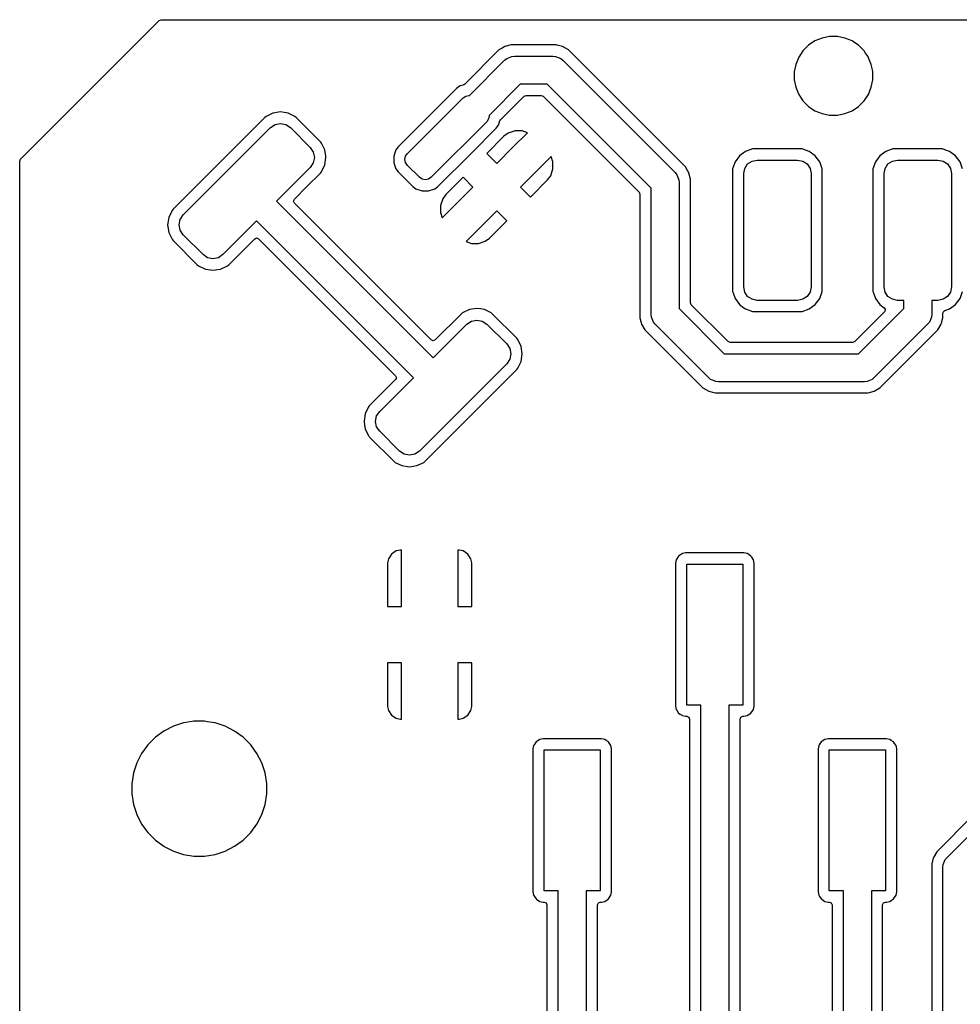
# Model space of a CAD drawing. Extents: x 187.8 to 222.7, y -115.5 to -55.
# Drawn here: x 187.75 to 204.51, y -72.59 to -55.05 of the extents above; entities that cross this region are included whole.
import ezdxf

# ---------------------------------------------------------------- set-up
doc = ezdxf.new("R2010")
doc.units = 0
doc.layers.add('BLACK', color=7, linetype='CONTINUOUS')

msp = doc.modelspace()

# ---------------------------------------------------------------- linework, layer by layer
at = {"layer": 'BLACK', "linetype": 'CONTINUOUS'}
for p, q in [((187.764352, -57.535648), (190.235648, -55.064352)), ((190.235648, -55.064352), (190.270296, -55.05)), ((190.270296, -55.05), (220.13655, -55.05)), ((201.918192, -55.429223), (201.80346, -55.505883)), ((202.04567, -55.37642), (201.918192, -55.429223)), ((202.045681, -55.376417), (202.04567, -55.37642)), ((202.181001, -55.3495), (202.045681, -55.376417)), ((202.181007, -55.3495), (202.181001, -55.3495)), ((202.318993, -55.3495), (202.181007, -55.3495)), ((202.318998, -55.3495), (202.318993, -55.3495)), ((202.454318, -55.376417), (202.318998, -55.3495)), ((202.454329, -55.37642), (202.454318, -55.376417)), ((202.581807, -55.429223), (202.454329, -55.37642)), ((202.581808, -55.429223), (202.581807, -55.429223)), ((202.581811, -55.429225), (202.581808, -55.429223)), ((202.628074, -55.460137), (202.581811, -55.429225)), ((196.289501, -55.589512), (195.680214, -56.198798)), ((196.289502, -55.589511), (196.289501, -55.589512)), ((196.348813, -55.555268), (196.289502, -55.589511)), ((196.392229, -55.530202), (196.348813, -55.555268)), ((196.392235, -55.530199), (196.392229, -55.530202)), ((196.506805, -55.4995), (196.392235, -55.530199)), ((196.506808, -55.4995), (196.506805, -55.4995)), ((197.309309, -55.4995), (196.506808, -55.4995)), ((197.309311, -55.4995), (197.309309, -55.4995)), ((197.342771, -55.508466), (197.309311, -55.4995)), ((197.399673, -55.523713), (197.342771, -55.508466)), ((197.423886, -55.5302), (197.399673, -55.523713)), ((197.423888, -55.530201), (197.423886, -55.5302)), ((197.526614, -55.589511), (197.423888, -55.530201)), ((197.918104, -55.981001), (197.526614, -55.589511)), ((201.705883, -55.60346), (201.629223, -55.718192)), ((201.80346, -55.505883), (201.705883, -55.60346)), ((202.696539, -55.505883), (202.628074, -55.460137)), ((202.794116, -55.60346), (202.696539, -55.505883)), ((202.822319, -55.64567), (202.794116, -55.60346)), ((195.76218, -56.400382), (196.38934, -55.773223)), ((196.38934, -55.773223), (196.427219, -55.742137)), ((196.427219, -55.742137), (196.427224, -55.742133)), ((196.427224, -55.742133), (196.517344, -55.704804)), ((196.517344, -55.704804), (196.566117, -55.7)), ((196.566117, -55.7), (197.25, -55.7)), ((197.25, -55.7), (197.298773, -55.704804)), ((197.298773, -55.704804), (197.388893, -55.742133)), ((197.388893, -55.742133), (197.388897, -55.742137)), ((197.388897, -55.742137), (197.426777, -55.773223)), ((197.426777, -55.773223), (199.426777, -57.773223)), ((201.629223, -55.718192), (201.57642, -55.84567)), ((202.870775, -55.718189), (202.822319, -55.64567)), ((202.875852, -55.730447), (202.870775, -55.718189)), ((202.923579, -55.84567), (202.875852, -55.730447)), ((201.576417, -55.845681), (201.5495, -55.981001)), ((201.57642, -55.84567), (201.576417, -55.845681)), ((202.923582, -55.845681), (202.923579, -55.84567)), ((202.943391, -55.945268), (202.923582, -55.845681)), ((202.950499, -55.981001), (202.943391, -55.945268)), ((199.610489, -57.673386), (197.918104, -55.981001)), ((201.5495, -55.981001), (201.5495, -56.118998)), ((201.5495, -56.118998), (201.576417, -56.254318)), ((202.92358, -56.254328), (202.9505, -56.118993)), ((202.9505, -55.981007), (202.950499, -55.981001)), ((202.9505, -56.118993), (202.9505, -55.981007)), ((195.530699, -56.277603), (194.49372, -57.314582)), ((195.530709, -56.277594), (195.530699, -56.277603)), ((195.585899, -56.236442), (195.530709, -56.277594)), ((195.661477, -56.210495), (195.585899, -56.236442)), ((195.680214, -56.198798), (195.661477, -56.210495)), ((196.669671, -56.2), (196.115734, -56.753936)), ((197.146446, -56.2), (196.669671, -56.2)), ((199, -58.053554), (197.146446, -56.2)), ((201.576417, -56.254318), (201.57642, -56.254329)), ((201.57642, -56.254329), (201.625543, -56.372923)), ((202.870775, -56.381811), (202.92358, -56.254328)), ((194.65901, -57.432843), (195.64896, -56.442893)), ((195.64896, -56.442893), (195.697624, -56.410377)), ((195.697624, -56.410377), (195.755026, -56.398959)), ((195.755026, -56.398959), (195.76218, -56.400382)), ((196.317315, -56.835903), (196.738368, -56.414852)), ((196.738368, -56.414852), (196.773016, -56.4005)), ((196.773016, -56.4005), (197.043101, -56.4005)), ((197.043101, -56.4005), (197.077749, -56.414852)), ((197.077749, -56.414852), (198.785148, -58.122251)), ((201.625543, -56.372923), (201.629225, -56.381811)), ((201.629225, -56.381811), (201.660137, -56.428074)), ((201.660137, -56.428074), (201.705883, -56.496539)), ((202.794114, -56.496542), (202.870775, -56.381811)), ((201.705883, -56.496539), (201.80346, -56.594116)), ((201.80346, -56.594116), (201.838682, -56.61765)), ((201.838682, -56.61765), (201.918189, -56.670775)), ((202.581811, -56.670775), (202.696542, -56.594114)), ((202.696542, -56.594114), (202.794114, -56.496542)), ((192.116087, -56.793077), (190.483711, -58.425453)), ((192.139629, -56.773572), (192.116087, -56.793077)), ((192.261972, -56.714654), (192.139629, -56.773572)), ((192.261979, -56.714652), (192.261972, -56.714654)), ((192.396268, -56.694411), (192.261979, -56.714652)), ((192.396269, -56.694411), (192.396268, -56.694411)), ((192.463412, -56.704531), (192.396269, -56.694411)), ((192.530557, -56.714652), (192.463412, -56.704531)), ((192.530564, -56.714654), (192.530557, -56.714652)), ((192.652908, -56.773573), (192.530564, -56.714654)), ((192.652909, -56.773574), (192.652908, -56.773573)), ((192.652911, -56.773575), (192.652909, -56.773574)), ((192.676449, -56.793076), (192.652911, -56.773575)), ((192.67645, -56.793077), (192.676449, -56.793076)), ((193.106744, -57.223371), (192.67645, -56.793077)), ((196.10574, -56.818493), (196.073224, -56.867157)), ((196.117158, -56.761091), (196.10574, -56.818493)), ((196.115734, -56.753936), (196.117158, -56.761091)), ((201.918189, -56.670775), (202.045672, -56.72358)), ((202.045672, -56.72358), (202.045678, -56.723581)), ((202.045678, -56.723581), (202.045681, -56.723582)), ((202.045681, -56.723582), (202.181001, -56.750499)), ((202.181001, -56.750499), (202.181007, -56.7505)), ((202.181007, -56.7505), (202.318993, -56.7505)), ((202.318993, -56.7505), (202.454328, -56.72358)), ((202.454328, -56.72358), (202.581811, -56.670775)), ((190.663857, -58.528858), (192.219492, -56.973223)), ((192.219492, -56.973223), (192.300598, -56.91903)), ((192.300598, -56.91903), (192.396269, -56.899999)), ((192.396269, -56.899999), (192.49194, -56.91903)), ((192.49194, -56.91903), (192.573045, -56.973223)), ((192.573045, -56.973223), (192.926599, -57.326777)), ((196.073224, -56.867157), (195.083274, -57.857107)), ((195.79109, -57.432841), (196.238517, -56.985414)), ((196.238517, -56.985414), (196.279675, -56.930217)), ((196.279675, -56.930217), (196.30562, -56.854639)), ((196.30562, -56.854639), (196.317315, -56.835903)), ((196.37832, -57.127743), (196.073223, -57.432841)), ((196.378327, -57.127737), (196.37832, -57.127743)), ((196.455042, -57.071999), (196.378327, -57.127737)), ((196.455047, -57.071997), (196.455042, -57.071999)), ((196.575554, -57.032842), (196.455047, -57.071997)), ((196.532843, -57.326776), (196.796241, -57.063377)), ((196.702261, -57.032842), (196.575554, -57.032842)), ((196.796241, -57.063377), (196.702261, -57.032842)), ((192.926599, -57.326777), (192.980792, -57.407882)), ((193.126248, -57.246912), (193.106744, -57.223371)), ((193.126248, -57.246913), (193.126248, -57.246912)), ((193.185167, -57.369257), (193.126248, -57.246913)), ((194.493717, -57.314586), (194.452559, -57.369783)), ((194.493719, -57.314584), (194.493717, -57.314586)), ((194.49372, -57.314582), (194.493719, -57.314584)), ((196.25, -57.609619), (196.532843, -57.326776)), ((200.807178, -57.35229), (200.68184, -57.396149)), ((200.807187, -57.352289), (200.807178, -57.35229)), ((200.836922, -57.349501), (200.807187, -57.352289)), ((200.836924, -57.3495), (200.836922, -57.349501)), ((200.836934, -57.3495), (200.836924, -57.3495)), ((201.663066, -57.3495), (200.836934, -57.3495)), ((201.663076, -57.3495), (201.663066, -57.3495)), ((201.663077, -57.349501), (201.663076, -57.3495)), ((201.692812, -57.352289), (201.663077, -57.349501)), ((201.692821, -57.35229), (201.692812, -57.352289)), ((201.766002, -57.377898), (201.692821, -57.35229)), ((203.307178, -57.35229), (203.18184, -57.396149)), ((203.307187, -57.352289), (203.307178, -57.35229)), ((203.336922, -57.349501), (203.307187, -57.352289)), ((203.336924, -57.3495), (203.336922, -57.349501)), ((203.336934, -57.3495), (203.336924, -57.3495)), ((204.163066, -57.3495), (203.336934, -57.3495)), ((204.163076, -57.3495), (204.163066, -57.3495)), ((204.163077, -57.349501), (204.163076, -57.3495)), ((204.192812, -57.352289), (204.163077, -57.349501)), ((204.192821, -57.35229), (204.192812, -57.352289)), ((204.266002, -57.377898), (204.192821, -57.35229)), ((192.980792, -57.407882), (192.999823, -57.503553)), ((192.999823, -57.503553), (192.980792, -57.599224)), ((193.185167, -57.369261), (193.185167, -57.369257)), ((193.18517, -57.369266), (193.185167, -57.369261)), ((193.201924, -57.48042), (193.18517, -57.369266)), ((193.18517, -57.637841), (193.205411, -57.503553)), ((193.205411, -57.503553), (193.201924, -57.48042)), ((194.452559, -57.369783), (194.414577, -57.48042)), ((194.414577, -57.48042), (194.414577, -57.597397)), ((194.615076, -57.538909), (194.626494, -57.481507)), ((194.626494, -57.481507), (194.65901, -57.432843)), ((195.201531, -58.0224), (195.79109, -57.432841)), ((196.073223, -57.432841), (196.073223, -57.432842)), ((196.073223, -57.432842), (196.25, -57.609619)), ((197.220504, -57.487641), (196.95711, -57.751035)), ((197.251041, -57.581622), (197.220504, -57.487641)), ((200.575, -57.475), (200.496149, -57.58184)), ((200.68184, -57.396149), (200.575, -57.475)), ((201.818157, -57.396148), (201.766002, -57.377898)), ((201.818159, -57.396149), (201.818157, -57.396148)), ((201.924999, -57.475), (201.818159, -57.396149)), ((202.003851, -57.58184), (201.924999, -57.475)), ((203.075, -57.475), (202.996149, -57.58184)), ((203.18184, -57.396149), (203.075, -57.475)), ((204.318157, -57.396148), (204.266002, -57.377898)), ((204.318159, -57.396149), (204.318157, -57.396148)), ((204.424999, -57.475), (204.318159, -57.396149)), ((204.503851, -57.58184), (204.424999, -57.475)), ((187.75, -57.570296), (187.764352, -57.535648)), ((187.75, -58.705634), (187.75, -57.570296)), ((192.926599, -57.68033), (192.325558, -58.28137)), ((192.980792, -57.599224), (192.926599, -57.68033)), ((193.137445, -57.736943), (193.185167, -57.637849)), ((193.185167, -57.637849), (193.185168, -57.637844)), ((193.185168, -57.637844), (193.18517, -57.637841)), ((194.414577, -57.597397), (194.452559, -57.708035)), ((194.452559, -57.708035), (194.493717, -57.763231)), ((194.626494, -57.596311), (194.615076, -57.538909)), ((194.65901, -57.644975), (194.626494, -57.596311)), ((194.871142, -57.857107), (194.65901, -57.644975)), ((197.211886, -57.828834), (197.251041, -57.708328)), ((197.251041, -57.708328), (197.251041, -57.581622)), ((199.647184, -57.736943), (199.610489, -57.673386)), ((200.452289, -57.707187), (200.449501, -57.736922)), ((200.45229, -57.707178), (200.452289, -57.707187)), ((200.496149, -57.58184), (200.45229, -57.707178)), ((200.65, -57.79), (200.668269, -57.698156)), ((200.668269, -57.698156), (200.720294, -57.620294)), ((200.720294, -57.620294), (200.798156, -57.568269)), ((200.798156, -57.568269), (200.89, -57.55)), ((200.89, -57.55), (201.61, -57.55)), ((201.61, -57.55), (201.701844, -57.568269)), ((201.701844, -57.568269), (201.779706, -57.620294)), ((201.779706, -57.620294), (201.831731, -57.698156)), ((201.831731, -57.698156), (201.85, -57.79)), ((202.003852, -57.581843), (202.00385, -57.58184)), ((202.00385, -57.58184), (202.003851, -57.58184)), ((202.04771, -57.707181), (202.003852, -57.581843)), ((202.0505, -57.736934), (202.04771, -57.707181)), ((202.952289, -57.707187), (202.949501, -57.736922)), ((202.95229, -57.707178), (202.952289, -57.707187)), ((202.996149, -57.58184), (202.95229, -57.707178)), ((203.15, -57.79), (203.168269, -57.698156)), ((203.168269, -57.698156), (203.220294, -57.620294)), ((203.220294, -57.620294), (203.298156, -57.568269)), ((203.298156, -57.568269), (203.39, -57.55)), ((203.39, -57.55), (204.11, -57.55)), ((204.11, -57.55), (204.201844, -57.568269)), ((204.201844, -57.568269), (204.279706, -57.620294)), ((204.279706, -57.620294), (204.331731, -57.698156)), ((204.331731, -57.698156), (204.35, -57.79)), ((204.503852, -57.581843), (204.50385, -57.58184)), ((204.50385, -57.58184), (204.503851, -57.58184)), ((204.54771, -57.707181), (204.503852, -57.581843)), ((192.868086, -58.022393), (193.106746, -57.783733)), ((193.106746, -57.783733), (193.126247, -57.760196)), ((193.126247, -57.760196), (193.137445, -57.736943)), ((194.493717, -57.763231), (194.49372, -57.763234)), ((194.49372, -57.763234), (194.493723, -57.763238)), ((194.493723, -57.763238), (194.752878, -58.022393)), ((194.919806, -57.889623), (194.871142, -57.857107)), ((195.083274, -57.857107), (195.03461, -57.889623)), ((195.648958, -57.857106), (195.343857, -58.162209)), ((195.648959, -57.857106), (195.648958, -57.857106)), ((195.825735, -58.033882), (195.648959, -57.857106)), ((196.957107, -57.75104), (196.674264, -58.033883)), ((196.95711, -57.751035), (196.957107, -57.75104)), ((197.156148, -57.90555), (197.211886, -57.828834)), ((199.426777, -57.773223), (199.457862, -57.811102)), ((199.457862, -57.811102), (199.457867, -57.811107)), ((199.457867, -57.811107), (199.495196, -57.901227)), ((199.669799, -57.776113), (199.647184, -57.736943)), ((199.669799, -57.776114), (199.669799, -57.776113)), ((199.672563, -57.786432), (199.669799, -57.776114)), ((199.672564, -57.786433), (199.672563, -57.786432)), ((199.7005, -57.890688), (199.672564, -57.786433)), ((200.449501, -57.736922), (200.4495, -57.736943)), ((200.4495, -57.736943), (200.4495, -59.863056)), ((200.65, -59.81), (200.65, -57.79)), ((201.85, -57.79), (201.85, -59.81)), ((202.0505, -59.863066), (202.0505, -57.736934)), ((202.949501, -57.736922), (202.9495, -57.736943)), ((202.9495, -57.736943), (202.9495, -59.863056)), ((203.15, -59.81), (203.15, -57.79)), ((204.35, -57.79), (204.35, -59.81)), ((192.643756, -58.246723), (192.868086, -58.022393)), ((194.752878, -58.022393), (194.752882, -58.022396)), ((194.752882, -58.022396), (194.752886, -58.0224)), ((194.752886, -58.0224), (194.808082, -58.063558)), ((194.977208, -57.901041), (194.919806, -57.889623)), ((195.03461, -57.889623), (194.977208, -57.901041)), ((195.146334, -58.063558), (195.201531, -58.0224)), ((195.279494, -58.580123), (195.825735, -58.033882)), ((196.674264, -58.033883), (196.85104, -58.210659)), ((196.85104, -58.210659), (197.156142, -57.905556)), ((197.156142, -57.905556), (197.156148, -57.90555)), ((199, -60.3), (199, -58.053554)), ((199.495196, -57.901227), (199.5, -57.95)), ((199.5, -57.95), (199.5, -60.196446)), ((199.7005, -60.093101), (199.7005, -57.890688)), ((194.808082, -58.063558), (194.91872, -58.10154)), ((194.91872, -58.10154), (194.918721, -58.10154)), ((194.918721, -58.10154), (195.035696, -58.10154)), ((195.035696, -58.10154), (195.035697, -58.10154)), ((195.035697, -58.10154), (195.146334, -58.063558)), ((195.343851, -58.162215), (195.288113, -58.238931)), ((195.343857, -58.162209), (195.343851, -58.162215)), ((198.785148, -58.122251), (198.7995, -58.156899)), ((198.7995, -58.156899), (198.7995, -60.35931)), ((192.325558, -58.28137), (195.118629, -61.074441)), ((192.629404, -58.281371), (192.643756, -58.246723)), ((192.643756, -58.316019), (192.629404, -58.281371)), ((192.687174, -58.359437), (192.643756, -58.316019)), ((193.332124, -59.004387), (192.687174, -58.359437)), ((195.288113, -58.238931), (195.248959, -58.359437)), ((195.248959, -58.359437), (195.248959, -58.486143)), ((190.405286, -58.571345), (190.385045, -58.705634)), ((190.405288, -58.571338), (190.405286, -58.571345)), ((190.464206, -58.448995), (190.405288, -58.571338)), ((190.483711, -58.425453), (190.464206, -58.448995)), ((190.609664, -58.609964), (190.663857, -58.528858)), ((195.248959, -58.486143), (195.279494, -58.580123)), ((196.25, -58.458147), (195.967157, -58.74099)), ((196.426776, -58.634923), (196.25, -58.458147)), ((187.75, -64.72537), (187.75, -58.705634)), ((190.385045, -58.705634), (190.405286, -58.839923)), ((190.590633, -58.705635), (190.609664, -58.609964)), ((190.609664, -58.801306), (190.590633, -58.705635)), ((191.972004, -58.634924), (191.370964, -59.235965)), ((194.765075, -61.427995), (191.972004, -58.634924)), ((195.967153, -58.740992), (195.703758, -59.004387)), ((195.967157, -58.74099), (195.967153, -58.740992)), ((196.121675, -58.940025), (196.426776, -58.634923)), ((190.405286, -58.839923), (190.405288, -58.83993)), ((190.405288, -58.83993), (190.464207, -58.962274)), ((190.663857, -58.882411), (190.609664, -58.801306)), ((191.017411, -59.235965), (190.663857, -58.882411)), ((190.464207, -58.962274), (190.464207, -58.962275)), ((190.464207, -58.962275), (190.464209, -58.962277)), ((190.464209, -58.962277), (190.48371, -58.985815)), ((190.48371, -58.985815), (190.914007, -59.416112)), ((191.474367, -59.416112), (191.937357, -58.953122)), ((191.937357, -58.953122), (191.972005, -58.93877)), ((191.972005, -58.93877), (192.006653, -58.953122)), ((192.006653, -58.953122), (194.446878, -61.393347)), ((195.083981, -60.756244), (193.332124, -59.004387)), ((195.703758, -59.004387), (195.797739, -59.034924)), ((195.797739, -59.034924), (195.924446, -59.034924)), ((195.924446, -59.034924), (196.044952, -58.995768)), ((196.044952, -58.995768), (196.044957, -58.995766)), ((196.044957, -58.995766), (196.12167, -58.940029)), ((196.12167, -58.940029), (196.121675, -58.940025)), ((191.098516, -59.290158), (191.017411, -59.235965)), ((191.370964, -59.235965), (191.289858, -59.290158)), ((190.914007, -59.416112), (190.937545, -59.435613)), ((190.937545, -59.435613), (190.937546, -59.435613)), ((190.937546, -59.435613), (190.937547, -59.435614)), ((190.937547, -59.435614), (191.059891, -59.494533)), ((191.194187, -59.309189), (191.098516, -59.290158)), ((191.289858, -59.290158), (191.194187, -59.309189)), ((191.328483, -59.494533), (191.450826, -59.435615)), ((191.450826, -59.435614), (191.45083, -59.435613)), ((191.450826, -59.435615), (191.450826, -59.435614)), ((191.45083, -59.435613), (191.474367, -59.416112)), ((191.059891, -59.494533), (191.059897, -59.494534)), ((191.059897, -59.494534), (191.0599, -59.494536)), ((191.0599, -59.494536), (191.194187, -59.514777)), ((191.194187, -59.514777), (191.328475, -59.494536)), ((191.328475, -59.494536), (191.328478, -59.494534)), ((191.328478, -59.494534), (191.328483, -59.494533)), ((200.668269, -59.901844), (200.65, -59.81)), ((201.85, -59.81), (201.831731, -59.901844)), ((203.168269, -59.901844), (203.15, -59.81)), ((204.35, -59.81), (204.331731, -59.901844)), ((200.4495, -59.863056), (200.449501, -59.863077)), ((200.449501, -59.863077), (200.452289, -59.892812)), ((200.452289, -59.892812), (200.45229, -59.892821)), ((200.45229, -59.892821), (200.461167, -59.918189)), ((200.461167, -59.918189), (200.496148, -60.018157)), ((200.720294, -59.979706), (200.668269, -59.901844)), ((200.798156, -60.031731), (200.720294, -59.979706)), ((201.779706, -59.979706), (201.701844, -60.031731)), ((201.831731, -59.901844), (201.779706, -59.979706)), ((202.003852, -60.018157), (202.04771, -59.892819)), ((202.04771, -59.892819), (202.0505, -59.863066)), ((202.9495, -59.863056), (202.949501, -59.863077)), ((202.949501, -59.863077), (202.952289, -59.892812)), ((202.952289, -59.892812), (202.95229, -59.892821)), ((202.95229, -59.892821), (202.961167, -59.918189)), ((202.961167, -59.918189), (202.996148, -60.018157)), ((203.220294, -59.979706), (203.168269, -59.901844)), ((203.298156, -60.031731), (203.220294, -59.979706)), ((204.279706, -59.979706), (204.201844, -60.031731)), ((204.331731, -59.901844), (204.279706, -59.979706)), ((204.503852, -60.018157), (204.54771, -59.892819)), ((199.714852, -60.127749), (199.7005, -60.093101)), ((200.372251, -60.785148), (199.714852, -60.127749)), ((200.496148, -60.018157), (200.496149, -60.018159)), ((200.496149, -60.018159), (200.496148, -60.018159)), ((200.496148, -60.018159), (200.575, -60.124999)), ((200.575, -60.124999), (200.650881, -60.181001)), ((200.89, -60.05), (200.798156, -60.031731)), ((201.61, -60.05), (200.89, -60.05)), ((201.701844, -60.031731), (201.61, -60.05)), ((201.818157, -60.203852), (201.924999, -60.124999)), ((201.924999, -60.124999), (202.003852, -60.018157)), ((202.996148, -60.018157), (202.996149, -60.018159)), ((202.996149, -60.018159), (202.996148, -60.018159)), ((202.996148, -60.018159), (203.075, -60.124999)), ((203.075, -60.124999), (203.15168, -60.181591)), ((203.39, -60.05), (203.298156, -60.031731)), ((203.5, -60.05), (203.39, -60.05)), ((203.5, -60.196446), (203.5, -60.05)), ((204.11, -60.05), (204, -60.05)), ((204, -60.05), (204, -60.3)), ((204.201844, -60.031731), (204.11, -60.05)), ((204.318157, -60.203852), (204.424999, -60.124999)), ((204.424999, -60.124999), (204.503852, -60.018157)), ((195.616265, -60.293255), (195.153277, -60.756244)), ((195.639807, -60.27375), (195.616265, -60.293255)), ((195.76215, -60.214832), (195.639807, -60.27375)), ((195.762157, -60.21483), (195.76215, -60.214832)), ((195.896446, -60.194589), (195.762157, -60.21483)), ((195.896447, -60.194589), (195.896446, -60.194589)), ((195.957888, -60.20385), (195.896447, -60.194589)), ((196.030735, -60.21483), (195.957888, -60.20385)), ((196.030742, -60.214832), (196.030735, -60.21483)), ((196.153086, -60.273751), (196.030742, -60.214832)), ((196.153087, -60.273752), (196.153086, -60.273751)), ((196.153089, -60.273753), (196.153087, -60.273752)), ((196.176627, -60.293254), (196.153089, -60.273753)), ((196.176628, -60.293255), (196.176627, -60.293254)), ((196.606922, -60.723549), (196.176628, -60.293255)), ((199.004804, -60.348773), (199, -60.3)), ((199.5, -60.196446), (200.303554, -61)), ((200.650881, -60.181001), (200.681843, -60.203852)), ((200.681843, -60.203852), (200.807181, -60.24771)), ((200.807181, -60.24771), (200.836934, -60.2505)), ((200.836934, -60.2505), (200.836944, -60.2505)), ((200.836944, -60.2505), (201.663056, -60.2505)), ((201.663056, -60.2505), (201.663066, -60.2505)), ((201.663066, -60.2505), (201.692819, -60.24771)), ((201.692819, -60.24771), (201.818157, -60.203852)), ((203.157231, -60.255664), (202.627749, -60.785148)), ((202.696446, -61), (203.5, -60.196446)), ((203.15168, -60.181591), (203.171036, -60.213713)), ((203.162008, -60.250113), (203.157231, -60.255664)), ((203.171036, -60.213713), (203.162008, -60.250113)), ((204, -60.3), (203.995196, -60.348772)), ((204.2005, -60.279789), (204.214852, -60.245141)), ((204.2005, -60.359309), (204.2005, -60.279789)), ((204.214852, -60.245141), (204.233315, -60.233539)), ((204.233315, -60.233539), (204.318157, -60.203852)), ((195.118629, -61.074441), (195.71967, -60.473401)), ((195.71967, -60.473401), (195.800776, -60.419208)), ((195.800776, -60.419208), (195.896447, -60.400177)), ((195.896447, -60.400177), (195.992118, -60.419208)), ((195.992118, -60.419208), (196.073223, -60.473401)), ((196.073223, -60.473401), (196.426777, -60.826955)), ((198.7995, -60.35931), (198.823713, -60.449672)), ((198.823713, -60.449672), (198.823713, -60.449673)), ((198.823713, -60.449673), (198.8302, -60.473886)), ((198.8302, -60.473886), (198.830201, -60.473888)), ((198.830201, -60.473888), (198.889511, -60.576614)), ((199.042133, -60.438893), (199.004804, -60.348773)), ((199.042137, -60.438897), (199.042133, -60.438893)), ((199.073223, -60.476777), (199.042137, -60.438897)), ((200.023223, -61.426777), (199.073223, -60.476777)), ((203.926777, -60.476777), (202.976777, -61.426777)), ((203.957868, -60.438892), (203.926777, -60.476777)), ((203.995196, -60.348772), (203.957868, -60.438892)), ((204.110489, -60.576614), (204.169799, -60.473887)), ((204.169799, -60.473887), (204.176286, -60.449673)), ((204.176286, -60.449673), (204.2005, -60.359309)), ((198.889511, -60.576614), (199.923386, -61.610489)), ((203.076614, -61.610489), (204.110489, -60.576614)), ((195.118629, -60.770596), (195.083981, -60.756244)), ((195.153277, -60.756244), (195.118629, -60.770596)), ((196.426777, -60.826955), (196.48097, -60.90806)), ((196.626426, -60.74709), (196.606922, -60.723549)), ((196.626426, -60.747091), (196.626426, -60.74709)), ((196.685345, -60.869435), (196.626426, -60.747091)), ((200.406899, -60.7995), (200.372251, -60.785148)), ((202.593101, -60.7995), (200.406899, -60.7995)), ((202.627749, -60.785148), (202.593101, -60.7995)), ((196.48097, -60.90806), (196.500001, -61.003731)), ((196.500001, -61.003731), (196.48097, -61.099402)), ((196.685346, -60.869441), (196.685345, -60.869435)), ((196.685348, -60.869444), (196.685346, -60.869441)), ((196.705589, -61.003731), (196.685348, -60.869444)), ((196.685348, -61.138019), (196.705589, -61.003731)), ((200.303554, -61), (202.696446, -61)), ((196.426777, -61.180508), (194.871142, -62.736143)), ((196.48097, -61.099402), (196.426777, -61.180508)), ((196.626427, -61.26037), (196.685345, -61.138027)), ((196.685345, -61.138027), (196.685346, -61.138022)), ((196.685346, -61.138022), (196.685348, -61.138019)), ((194.446878, -61.393347), (194.46123, -61.427995)), ((194.974545, -62.91629), (196.606924, -61.283911)), ((196.606924, -61.283911), (196.626425, -61.260374)), ((196.626425, -61.260374), (196.626427, -61.26037)), ((194.446878, -61.462643), (193.983889, -61.925631)), ((194.164035, -62.029036), (194.765075, -61.427995)), ((194.46123, -61.427995), (194.446878, -61.462643)), ((200.061108, -61.457868), (200.023223, -61.426777)), ((200.113899, -61.479734), (200.061108, -61.457868)), ((200.151227, -61.495196), (200.113899, -61.479734)), ((200.2, -61.5), (200.151227, -61.495196)), ((202.8, -61.5), (200.2, -61.5)), ((202.848773, -61.495196), (202.8, -61.5)), ((202.938893, -61.457867), (202.848773, -61.495196)), ((202.938897, -61.457862), (202.938893, -61.457867)), ((202.976777, -61.426777), (202.938897, -61.457862)), ((199.923386, -61.610489), (200.026113, -61.669799)), ((200.026113, -61.669799), (200.050326, -61.676286)), ((200.050326, -61.676286), (200.095508, -61.688393)), ((200.095508, -61.688393), (200.140689, -61.7005)), ((200.140689, -61.7005), (200.140691, -61.7005)), ((200.140691, -61.7005), (202.859311, -61.7005)), ((202.859311, -61.7005), (202.88943, -61.692428)), ((202.88943, -61.692428), (202.949673, -61.676286)), ((202.949673, -61.676286), (202.973887, -61.669799)), ((202.973887, -61.669799), (203.076614, -61.610489)), ((193.905464, -62.071523), (193.886024, -62.2005)), ((193.905466, -62.071516), (193.905464, -62.071523)), ((193.964384, -61.949173), (193.905466, -62.071516)), ((193.983889, -61.925631), (193.964384, -61.949173)), ((194.109842, -62.110142), (194.164035, -62.029036)), ((193.886024, -62.2005), (193.885223, -62.205813)), ((193.885223, -62.205813), (193.895343, -62.272956)), ((194.090811, -62.205813), (194.109842, -62.110142)), ((194.109842, -62.301484), (194.090811, -62.205813)), ((193.895343, -62.272956), (193.905464, -62.340101)), ((193.905464, -62.340101), (193.905466, -62.340108)), ((193.905466, -62.340108), (193.964385, -62.462452)), ((194.164035, -62.382589), (194.109842, -62.301484)), ((194.517589, -62.736143), (194.164035, -62.382589)), ((193.964385, -62.462452), (193.964385, -62.462453)), ((193.964385, -62.462453), (193.977387, -62.478147)), ((193.977387, -62.478147), (193.983888, -62.485993)), ((193.983888, -62.485993), (194.414185, -62.91629)), ((194.598694, -62.790336), (194.517589, -62.736143)), ((194.694365, -62.809367), (194.598694, -62.790336)), ((194.790036, -62.790336), (194.694365, -62.809367)), ((194.871142, -62.736143), (194.790036, -62.790336)), ((194.414185, -62.91629), (194.437723, -62.935791)), ((194.437723, -62.935791), (194.437724, -62.935791)), ((194.437724, -62.935791), (194.437725, -62.935792)), ((194.437725, -62.935792), (194.560069, -62.994711)), ((194.828661, -62.994711), (194.951004, -62.935793)), ((194.951004, -62.935792), (194.951008, -62.935791)), ((194.951004, -62.935793), (194.951004, -62.935792)), ((194.951008, -62.935791), (194.974545, -62.91629)), ((194.560069, -62.994711), (194.560075, -62.994712)), ((194.560075, -62.994712), (194.560078, -62.994714)), ((194.560078, -62.994714), (194.694365, -63.014955)), ((194.694365, -63.014955), (194.828653, -62.994714)), ((194.828653, -62.994714), (194.828656, -62.994712)), ((194.828656, -62.994712), (194.828661, -62.994711)), ((194.457457, -64.514503), (194.374759, -64.569759)), ((194.53037, -64.5), (194.457457, -64.514503)), ((194.555, -64.5), (194.53037, -64.5)), ((194.555, -65.505), (194.555, -64.5)), ((195.579629, -64.5), (195.555, -64.5)), ((195.555, -64.5), (195.555, -64.75)), ((195.652542, -64.514503), (195.579629, -64.5)), ((195.73524, -64.569759), (195.652542, -64.514503)), ((199.615252, -64.5495), (199.556769, -64.561133)), ((200.654748, -64.5495), (199.615252, -64.5495)), ((200.713231, -64.561133), (200.654748, -64.5495)), ((187.75, -67.284629), (187.75, -64.72537)), ((194.319503, -64.652457), (194.305, -64.72537)), ((194.305, -64.72537), (194.305, -65.505)), ((194.374759, -64.569759), (194.319503, -64.652457)), ((195.790496, -64.652457), (195.73524, -64.569759)), ((195.804999, -64.72537), (195.790496, -64.652457)), ((195.805, -64.725376), (195.804999, -64.72537)), ((195.805, -65.505), (195.805, -64.725376)), ((199.446133, -64.671769), (199.4345, -64.730252)), ((199.459037, -64.652457), (199.446133, -64.671769)), ((199.490447, -64.605447), (199.459037, -64.652457)), ((199.556769, -64.561133), (199.490447, -64.605447)), ((200.739795, -64.578882), (200.713231, -64.561133)), ((200.779552, -64.605447), (200.739795, -64.578882)), ((200.794453, -64.627749), (200.779552, -64.605447)), ((200.823867, -64.671769), (200.794453, -64.627749)), ((200.8355, -64.730252), (200.823867, -64.671769)), ((195.555, -64.75), (195.555, -65.505)), ((199.4345, -64.730252), (199.4345, -67.279748)), ((199.635, -67.26), (199.635, -64.75)), ((199.635, -64.75), (200.635, -64.75)), ((200.635, -64.75), (200.635, -67.26)), ((200.8355, -67.279748), (200.8355, -64.730252)), ((194.305, -65.505), (194.555, -65.505)), ((195.555, -65.505), (195.805, -65.505)), ((194.555, -66.505), (194.305, -66.505)), ((194.305, -66.505), (194.305, -67.284629)), ((194.555, -67.51), (194.555, -66.505)), ((195.805, -66.505), (195.555, -66.505)), ((195.555, -66.505), (195.555, -67.51)), ((195.805, -67.284624), (195.805, -66.505)), ((187.75, -68.655513), (187.75, -67.284629)), ((194.305, -67.284629), (194.319503, -67.357542)), ((194.319503, -67.357542), (194.374759, -67.44024)), ((195.73524, -67.44024), (195.790496, -67.357542)), ((195.790496, -67.357542), (195.804999, -67.284629)), ((195.804999, -67.284629), (195.805, -67.284624)), ((199.4345, -67.279748), (199.446133, -67.338231)), ((199.446133, -67.338231), (199.463882, -67.364795)), ((199.885, -67.26), (199.635, -67.26)), ((199.885, -88.161446), (199.885, -67.26)), ((200.635, -67.26), (200.385, -67.26)), ((200.385, -67.26), (200.385, -88.265)), ((200.779552, -67.404552), (200.823867, -67.338231)), ((200.823867, -67.338231), (200.8355, -67.279748)), ((194.374759, -67.44024), (194.457457, -67.495496)), ((194.457457, -67.495496), (194.53037, -67.509999)), ((194.53037, -67.509999), (194.530376, -67.51)), ((194.530376, -67.51), (194.555, -67.51)), ((195.555, -67.51), (195.579624, -67.51)), ((195.579624, -67.51), (195.579629, -67.509999)), ((195.579629, -67.509999), (195.652542, -67.495496)), ((195.652542, -67.495496), (195.73524, -67.44024)), ((199.463882, -67.364795), (199.490447, -67.404552)), ((199.490447, -67.404552), (199.517012, -67.422301)), ((199.517012, -67.422301), (199.556769, -67.448867)), ((199.556769, -67.448867), (199.615252, -67.4605)), ((199.615252, -67.4605), (199.6355, -67.4605)), ((199.6355, -67.4605), (199.670148, -67.474852)), ((199.670148, -67.474852), (199.6845, -67.5095)), ((199.6845, -67.5095), (199.6845, -88.0581)), ((200.5855, -67.5095), (200.599852, -67.474852)), ((200.5855, -88.324309), (200.5855, -67.5095)), ((200.599852, -67.474852), (200.6345, -67.4605)), ((200.6345, -67.4605), (200.654745, -67.4605)), ((200.654745, -67.4605), (200.654748, -67.4605)), ((200.654748, -67.4605), (200.713231, -67.448867)), ((200.713231, -67.448867), (200.779552, -67.404552)), ((190.489166, -67.637453), (190.320806, -67.723236)), ((190.668881, -67.57906), (190.489166, -67.637453)), ((190.668884, -67.579059), (190.668881, -67.57906)), ((190.820397, -67.555062), (190.668884, -67.579059)), ((190.855519, -67.5495), (190.820397, -67.555062)), ((191.044481, -67.5495), (190.855519, -67.5495)), ((191.087744, -67.556352), (191.044481, -67.5495)), ((191.231115, -67.579059), (191.087744, -67.556352)), ((191.231118, -67.57906), (191.231115, -67.579059)), ((191.410833, -67.637453), (191.231118, -67.57906)), ((191.579193, -67.723236), (191.410833, -67.637453)), ((190.16792, -67.834315), (190.034315, -67.96792)), ((190.320806, -67.723236), (190.16792, -67.834315)), ((191.73208, -67.834315), (191.579193, -67.723236)), ((191.865684, -67.96792), (191.732079, -67.834315)), ((191.732079, -67.834315), (191.73208, -67.834315)), ((197.016769, -67.871133), (196.950447, -67.915447)), ((197.075252, -67.8595), (197.016769, -67.871133)), ((198.114748, -67.8595), (197.075252, -67.8595)), ((198.173231, -67.871133), (198.114748, -67.8595)), ((198.199795, -67.888882), (198.173231, -67.871133)), ((202.096769, -67.871133), (202.030447, -67.915447)), ((202.155252, -67.8595), (202.096769, -67.871133)), ((203.194748, -67.8595), (202.155252, -67.8595)), ((203.253231, -67.871133), (203.194748, -67.8595)), ((203.279795, -67.888882), (203.253231, -67.871133)), ((190.034315, -67.96792), (189.923236, -68.120806)), ((191.865686, -67.967923), (191.865684, -67.96792)), ((191.86569, -67.967927), (191.865686, -67.967923)), ((191.97676, -68.120801), (191.86569, -67.967927)), ((196.906133, -67.981769), (196.8945, -68.040252)), ((196.8945, -68.040252), (196.8945, -70.589748)), ((196.915382, -67.967927), (196.906133, -67.981769)), ((196.950447, -67.915447), (196.915382, -67.967927)), ((198.239552, -67.915447), (198.199795, -67.888882)), ((198.257301, -67.942012), (198.239552, -67.915447)), ((198.283867, -67.981769), (198.257301, -67.942012)), ((198.2955, -68.040252), (198.283867, -67.981769)), ((198.2955, -70.589748), (198.2955, -68.040252)), ((201.986133, -67.981769), (201.9745, -68.040252)), ((201.9745, -68.040252), (201.9745, -70.589748)), ((201.995382, -67.967927), (201.986133, -67.981769)), ((202.030447, -67.915447), (201.995382, -67.967927)), ((203.319552, -67.915447), (203.279795, -67.888882)), ((203.337301, -67.942012), (203.319552, -67.915447)), ((203.363867, -67.981769), (203.337301, -67.942012)), ((203.3755, -68.040252), (203.363867, -67.981769)), ((203.3755, -70.589748), (203.3755, -68.040252)), ((189.923236, -68.120806), (189.837453, -68.289166)), ((191.976761, -68.120803), (191.97676, -68.120801)), ((191.976763, -68.120806), (191.976761, -68.120803)), ((192.057284, -68.278839), (191.976763, -68.120806)), ((197.095, -70.57), (197.095, -68.06)), ((197.095, -68.06), (198.095, -68.06)), ((198.095, -68.06), (198.095, -70.57)), ((202.175, -70.57), (202.175, -68.06)), ((202.175, -68.06), (203.175, -68.06)), ((203.175, -68.06), (203.175, -70.57)), ((189.837453, -68.289166), (189.77906, -68.468881)), ((192.062547, -68.289168), (192.057284, -68.278839)), ((192.12094, -68.468882), (192.062547, -68.289168)), ((189.779059, -68.468884), (189.75924, -68.594018)), ((189.77906, -68.468881), (189.779059, -68.468884)), ((192.1505, -68.655519), (192.12094, -68.468882)), ((187.75, -91.490688), (187.75, -68.655513)), ((189.750051, -68.652033), (189.7495, -68.655513)), ((189.7495, -68.655513), (189.7495, -68.84448)), ((189.750052, -68.652034), (189.750051, -68.652033)), ((189.75924, -68.594018), (189.750052, -68.652032)), ((189.750052, -68.652032), (189.750052, -68.652034)), ((192.1505, -68.844481), (192.1505, -68.655519)), ((189.7495, -68.84448), (189.779059, -69.031115)), ((192.12094, -69.031118), (192.1505, -68.844481)), ((189.779059, -69.031115), (189.77906, -69.031118)), ((189.77906, -69.031118), (189.837453, -69.210833)), ((192.062547, -69.210832), (192.12094, -69.031118)), ((189.837453, -69.210833), (189.923236, -69.379193)), ((191.97676, -69.379199), (192.062547, -69.210832)), ((204.735148, -69.227749), (204.089512, -69.873385)), ((189.923236, -69.379193), (189.923239, -69.379197)), ((189.923239, -69.379197), (189.92324, -69.379199)), ((189.92324, -69.379199), (190.03431, -69.532073)), ((191.86569, -69.532073), (191.97676, -69.379199)), ((204.273223, -69.973223), (204.95, -69.296446)), ((190.03431, -69.532073), (190.034312, -69.532075)), ((190.034312, -69.532075), (190.034315, -69.532079)), ((190.034315, -69.532079), (190.16792, -69.665684)), ((191.732073, -69.66569), (191.86569, -69.532073)), ((190.16792, -69.665684), (190.167923, -69.665686)), ((190.167923, -69.665686), (190.167927, -69.66569)), ((190.167927, -69.66569), (190.320801, -69.77676)), ((190.320801, -69.77676), (190.320803, -69.776761)), ((190.320803, -69.776761), (190.320806, -69.776763)), ((190.320806, -69.776763), (190.324975, -69.778887)), ((190.324975, -69.778887), (190.489168, -69.862547)), ((191.410832, -69.862547), (191.579199, -69.77676)), ((191.579199, -69.77676), (191.732073, -69.66569)), ((190.489168, -69.862547), (190.668882, -69.92094)), ((190.668882, -69.92094), (190.855519, -69.9505)), ((190.855519, -69.9505), (190.85552, -69.9505)), ((190.85552, -69.9505), (191.04448, -69.9505)), ((191.04448, -69.9505), (191.044481, -69.9505)), ((191.044481, -69.9505), (191.231118, -69.92094)), ((191.231118, -69.92094), (191.410832, -69.862547)), ((204.028531, -69.982346), (203.9995, -70.090688)), ((204.028532, -69.982343), (204.028531, -69.982342)), ((204.028531, -69.982342), (204.028531, -69.982346)), ((204.030201, -69.976111), (204.028532, -69.982343)), ((204.089511, -69.873385), (204.030201, -69.976111)), ((204.089512, -69.873385), (204.089511, -69.873385)), ((204.242137, -70.011102), (204.273223, -69.973223)), ((203.9995, -70.090688), (203.9995, -89.693101)), ((204.2, -70.15), (204.204804, -70.101227)), ((204.2, -89.796446), (204.2, -70.15)), ((204.204804, -70.101227), (204.242133, -70.011107)), ((204.242133, -70.011107), (204.242137, -70.011102)), ((196.8945, -70.589748), (196.906133, -70.648231)), ((196.906133, -70.648231), (196.921844, -70.671744)), ((196.921844, -70.671744), (196.950447, -70.714552)), ((197.345, -70.57), (197.095, -70.57)), ((197.345, -84.301446), (197.345, -70.57)), ((198.095, -70.57), (197.845, -70.57)), ((197.845, -70.57), (197.845, -84.405)), ((198.239552, -70.714552), (198.283867, -70.648231)), ((198.283867, -70.648231), (198.2955, -70.589748)), ((201.9745, -70.589748), (201.986133, -70.648231)), ((201.986133, -70.648231), (202.001844, -70.671744)), ((202.001844, -70.671744), (202.030447, -70.714552)), ((202.425, -70.57), (202.175, -70.57)), ((202.425, -88.671446), (202.425, -70.57)), ((203.175, -70.57), (202.925, -70.57)), ((202.925, -70.57), (202.925, -88.775)), ((203.319552, -70.714552), (203.363867, -70.648231)), ((203.363867, -70.648231), (203.3755, -70.589748)), ((196.950447, -70.714552), (196.959089, -70.720326)), ((196.959089, -70.720326), (197.016769, -70.758867)), ((197.016769, -70.758867), (197.075252, -70.7705)), ((197.075252, -70.7705), (197.0955, -70.7705)), ((197.0955, -70.7705), (197.130148, -70.784852)), ((197.130148, -70.784852), (197.1445, -70.8195)), ((197.1445, -70.8195), (197.1445, -84.198101)), ((198.0455, -70.8195), (198.059852, -70.784852)), ((198.0455, -84.464309), (198.0455, -70.8195)), ((198.059852, -70.784852), (198.0945, -70.7705)), ((198.0945, -70.7705), (198.114745, -70.7705)), ((198.114745, -70.7705), (198.114748, -70.7705)), ((198.114748, -70.7705), (198.173231, -70.758867)), ((198.173231, -70.758867), (198.239552, -70.714552)), ((202.030447, -70.714552), (202.039089, -70.720326)), ((202.039089, -70.720326), (202.096769, -70.758867)), ((202.096769, -70.758867), (202.155252, -70.7705)), ((202.155252, -70.7705), (202.1755, -70.7705)), ((202.1755, -70.7705), (202.210148, -70.784852)), ((202.210148, -70.784852), (202.2245, -70.8195)), ((202.2245, -70.8195), (202.2245, -88.568101)), ((203.1255, -70.8195), (203.139852, -70.784852)), ((203.1255, -88.834312), (203.1255, -70.8195)), ((203.139852, -70.784852), (203.1745, -70.7705)), ((203.1745, -70.7705), (203.194745, -70.7705)), ((203.194745, -70.7705), (203.194748, -70.7705)), ((203.194748, -70.7705), (203.253231, -70.758867)), ((203.253231, -70.758867), (203.319552, -70.714552))]:
    msp.add_line(p, q, dxfattribs=at)

doc.saveas('drawing.dxf')
